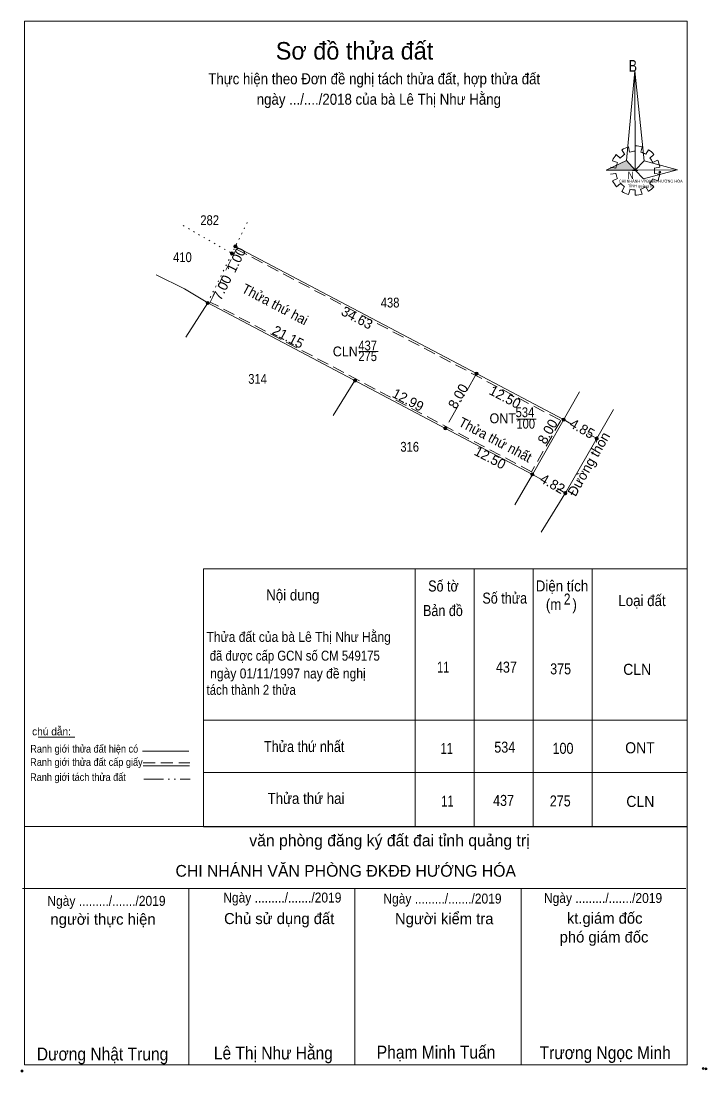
# Model space of a CAD drawing. Header units: metres. Extents: x 551246 to 551886, y 1841039 to 1841175.
# Drawn here: x 551528.1 to 551615.2, y 1841041.3 to 1841174.9 of the extents above; entities that cross this region are included whole.
import ezdxf
from ezdxf.enums import TextEntityAlignment as Align

# ---------------------------------------------------------------- set-up
doc = ezdxf.new("R2010")
doc.units = ezdxf.units.M
doc.header["$LTSCALE"] = 0.5
doc.header["$PDMODE"] = 32
doc.header["$PDSIZE"] = 0.25
for name, pattern in [('DASH_DOUBLE_DOT', [9.2, 5, -1.2, 0.3, -1.2, 0.3, -1.2]), ('DOTTED', [1.5, 0.3, -1.2]), ('MEDIUM_DASHED', [4.5, 3, -1.5])]:
    doc.linetypes.add(name, pattern=pattern)
for name, color, linetype, lineweight in [('1', 7, 'Continuous', 13), ('10', 7, 'Continuous', 13), ('17', 7, 'Continuous', 13), ('22', 7, 'Continuous', 13), ('23', 7, 'Continuous', 13), ('5', 7, 'Continuous', 13), ('6', 7, 'Continuous', 13), ('63', 7, 'Continuous', 13), ('7', 7, 'Continuous', 13)]:
    doc.layers.add(name, color=color, linetype=linetype, lineweight=lineweight)

msp = doc.modelspace()

# ---------------------------------------------------------------- hatches: boundary and pattern name
at = {"layer": '1'}
for points in [[(551602.39, 1841155.92), (551604.96, 1841157.17), (551606.06, 1841155.92)], [(551555.49, 1841146.24, 1), (551555.09, 1841146.24, 1)], [(551555.05, 1841145.34, 1), (551554.65, 1841145.34, 1)], [(551551.97, 1841139.05, 1), (551551.57, 1841139.05, 1)], [(551586.11, 1841130.06, 1), (551585.71, 1841130.06, 1)], [(551570.67, 1841129.17, 1), (551570.27, 1841129.17, 1)], [(551597.17, 1841124.22, 1), (551596.77, 1841124.22, 1)], [(551582.16, 1841123.1, 1), (551581.76, 1841123.1, 1)], [(551601.38, 1841121.81, 1), (551600.98, 1841121.81, 1)], [(551593.21, 1841117.26, 1), (551592.81, 1841117.26, 1)], [(551597.4, 1841114.88, 1), (551597, 1841114.88, 1)]]:
    msp.add_hatch(color=256, dxfattribs=at).paths.add_polyline_path(points)

# ---------------------------------------------------------------- linework, layer by layer
for p, q in [((551603.65, 1841157.9), (551604.16, 1841157.45)), ((551604.73, 1841157.94), (551604.36, 1841158.5)), ((551605.2, 1841158.88), (551605.36, 1841158.22)), ((551606.06, 1841158.33), (551606.08, 1841159.01)), ((551606.96, 1841158.88), (551606.79, 1841158.2)), ((551607.41, 1841157.94), (551607.77, 1841158.5)), ((551608.45, 1841157.9), (551607.94, 1841157.47)), ((551603.81, 1841156.88), (551603.2, 1841157.13)), ((551608.3, 1841156.9), (551608.92, 1841157.2)), ((551602.94, 1841156.3), (551603.61, 1841156.19)), ((551603.61, 1841155.51), (551602.94, 1841155.41)), ((551605.73, 1841155.9), (551606.39, 1841155.9)), ((551609.2, 1841156.3), (551608.51, 1841156.19)), ((551608.51, 1841155.51), (551609.2, 1841155.41)), ((551603.2, 1841154.58), (551603.81, 1841154.87)), ((551604.22, 1841154.24), (551603.69, 1841153.81)), ((551604.36, 1841153.23), (551604.71, 1841153.83)), ((551607.77, 1841153.23), (551607.41, 1841153.81)), ((551607.9, 1841154.24), (551608.45, 1841153.83)), ((551608.94, 1841154.55), (551608.26, 1841154.81)), ((551605.41, 1841153.51), (551605.2, 1841152.85)), ((551606.06, 1841152.74), (551606.06, 1841153.4)), ((551606.73, 1841153.51), (551606.94, 1841152.87)), ((551548.82, 1841140.84), (551551.77, 1841139.05)), ((551597.96, 1841123.66), (551596.97, 1841124.22)), ((551601.18, 1841121.81), (551600.05, 1841122.46)), ((551590.8, 1841113.37), (551593.01, 1841117.26)), ((551594.26, 1841116.55), (551593.01, 1841117.26)), ((551597.2, 1841114.88), (551596.2, 1841115.45)), ((551551.25, 1841105.27), (551612.68, 1841105.27)), ((551551.25, 1841105.27), (551551.25, 1841072.48)), ((551578.14, 1841105.27), (551578.14, 1841072.48)), ((551585.62, 1841105.27), (551585.62, 1841072.48)), ((551593.11, 1841105.27), (551593.11, 1841072.48)), ((551600.59, 1841105.27), (551600.59, 1841072.48)), ((551551.25, 1841086.03), (551612.68, 1841086.03)), ((551551.25, 1841079.35), (551612.72, 1841079.35)), ((551528.48, 1841072.49), (551612.68, 1841072.49)), ((551551.25, 1841072.48), (551612.68, 1841072.48)), ((551528.48, 1841071.76), (551528.48, 1841042.21))]:
    msp.add_line(p, q, dxfattribs=at)
at = {"layer": '1', "linetype": 'DOTTED'}
msp.add_line((551548.66, 1841148.87), (551554.85, 1841145.34), dxfattribs=at)
at = {"layer": '1'}
for points in [[(551606.02, 1841168.55), (551606.06, 1841155.92), (551604.96, 1841157.17)], [(551606.02, 1841168.55), (551606.06, 1841155.92), (551607.22, 1841157.09)], [(551602.39, 1841155.92), (551604.96, 1841157.17), (551606.06, 1841155.92)], [(551611.45, 1841155.96), (551606.06, 1841155.92), (551607.22, 1841157.09)], [(551611.41, 1841155.98), (551607.12, 1841154.83), (551606.06, 1841155.92)]]:
    msp.add_lwpolyline(points, close=True, dxfattribs=at)
at = {"layer": '1', "linetype": 'MEDIUM_DASHED'}
msp.add_lwpolyline([(551555.4, 1841145.9), (551596.62, 1841124.12), (551592.91, 1841117.59), (551552.1, 1841139.16)], close=True, dxfattribs=at)
at = {"layer": '1'}
msp.add_lwpolyline([(551555.29, 1841146.24), (551585.91, 1841130.06), (551596.96, 1841124.22)], dxfattribs=at)
for centre in [(551555.29, 1841146.24), (551554.85, 1841145.34), (551551.77, 1841139.05), (551585.91, 1841130.06), (551570.47, 1841129.17), (551596.97, 1841124.22), (551581.96, 1841123.1), (551601.18, 1841121.81), (551601.18, 1841121.81), (551593.01, 1841117.26), (551597.2, 1841114.88)]:
    msp.add_circle(centre, 0.2, dxfattribs=at)
for centre, major_axis, start_param, end_param in [((551606.0691, 1841155.8741), (3.1481, 0), 2.43958176, 2.72400246), ((551606.0691, 1841155.8741), (2.4672, 0), 2.13373541, 2.44496261), ((551606.0691, 1841155.8741), (3.1481, 0), 1.84955988, 2.13900916), ((551606.0691, 1841155.8741), (2.4672, 0), 1.56985589, 1.85611068), ((551606.0691, 1841155.8741), (3.1481, 0), 1.27924208, 1.56332225), ((551606.0691, 1841155.8741), (2.4672, 0), 1.00270906, 1.2755622), ((551606.0691, 1841155.8741), (3.1481, 0), 0.71056237, 0.99687234), ((551606.0691, 1841155.8741), (2.4672, 0), 2.72368549, 3.01515824), ((551606.0691, 1841155.8741), (2.4672, 0), 0.42678376, 0.70646463), ((551606.0691, 1841155.8741), (3.1481, 0), 0.1390515, 0.43393316), ((551606.0691, 1841155.8741), (2.4672, 0), 3.28229955, 3.56105054), ((551606.0691, 1841155.8741), (2.4672, 0), 6.13558388, 6.41618463), ((551606.0691, 1841155.8741), (3.1481, 0), 5.85230288, 6.13839648), ((551606.0691, 1841155.8741), (3.1481, 0), 3.56988637, 3.85691866), ((551606.0691, 1841155.8741), (2.4672, 0), 3.86077574, 4.13258255), ((551606.0691, 1841155.8741), (2.4672, 0), 4.99087134, 5.28933161), ((551606.0691, 1841155.8741), (3.1481, 0), 5.28561416, 5.56798705), ((551606.0691, 1841155.8741), (2.4672, 0), 5.56137327, 5.83951437), ((551606.0512, 1841155.8554), (3.1481, 0), 4.1470906, 4.43659307), ((551606.0691, 1841155.8741), (2.4672, 0), 4.43854677, 4.71314001), ((551606.0691, 1841155.8741), (3.1481, 0), 4.71301008, 4.99761054)]:
    msp.add_ellipse(centre, major_axis=major_axis, ratio=0.995001, start_param=start_param, end_param=end_param, dxfattribs=at)
msp.add_point((551609.2, 1841155.66), dxfattribs=at)
at = {"layer": '10', "linetype": 'DOTTED'}
msp.add_line((551551.77, 1841139.05), (551556.91, 1841149.54), dxfattribs=at)
at = {"layer": '10'}
for p, q in [((551549, 1841134.68), (551551.77, 1841139.05)), ((551567.72, 1841124.74), (551570.47, 1841129.17)), ((551593.01, 1841117.26), (551598.98, 1841127.75))]:
    msp.add_line(p, q, dxfattribs=at)
for points in [[(551545.22, 1841142.61), (551548.82, 1841140.84), (551551.77, 1841139.05)], [(551551.77, 1841139.05), (551581.96, 1841123.1), (551593.01, 1841117.25)]]:
    msp.add_lwpolyline(points, dxfattribs=at)
at = {"layer": '17'}
msp.add_line((551530.22, 1841083.88), (551534.87, 1841083.88), dxfattribs=at)
at = {"layer": '22', "linetype": 'DASH_DOUBLE_DOT'}
msp.add_line((551585.91, 1841130.06), (551581.96, 1841123.1), dxfattribs=at)
at = {"layer": '23'}
msp.add_lwpolyline([(551594.13, 1841109.92), (551597.35, 1841115.11), (551603.3, 1841125.52)], dxfattribs=at)
at = {"layer": '5'}
for p, q in [((551528.25, 1841064.64), (551612.48, 1841064.64)), ((551528.25, 1841064.64), (551612.48, 1841064.64)), ((551528.48, 1841064.64), (551570.46, 1841064.64)), ((551549.35, 1841042.21), (551549.35, 1841064.64)), ((551570.46, 1841042.21), (551570.46, 1841064.64)), ((551591.57, 1841042.21), (551591.57, 1841064.64)), ((551612.68, 1841042.21), (551528.48, 1841042.21))]:
    msp.add_line(p, q, dxfattribs=at)
msp.add_lwpolyline([(551528.48, 1841174.88), (551612.68, 1841174.88), (551612.68, 1841042.21), (551528.48, 1841042.21)], close=True, dxfattribs=at)
for p in [(551528.18, 1841041.43), (551614.69, 1841041.74), (551615.06, 1841041.7)]:
    msp.add_point(p, dxfattribs=at)
at = {"layer": '6'}
for p, q in [((551543.48, 1841082.09), (551549.35, 1841082.09)), ((551543.58, 1841080.21), (551549.44, 1841080.21))]:
    msp.add_line(p, q, dxfattribs=at)
at = {"layer": '6', "linetype": 'MEDIUM_DASHED'}
msp.add_line((551543.58, 1841080.6), (551549.49, 1841080.6), dxfattribs=at)
at = {"layer": '63'}
for p, q in [((551570.95, 1841132.87), (551573.41, 1841132.87)), ((551590.98, 1841124.29), (551593.51, 1841124.29))]:
    msp.add_line(p, q, dxfattribs=at)
at = {"layer": '63', "linetype": 'DASH_DOUBLE_DOT'}
msp.add_line((551543.66, 1841078.52), (551549.56, 1841078.52), dxfattribs=at)

# ---------------------------------------------------------------- texts
at = {"layer": '1'}
msp.add_text('Sơ đồ thửa đất', height=2.227, dxfattribs=at).set_placement((551570.415, 1841169.98), align=Align.CENTER)
for s, height, width, p in [('B', 1.482, 0.8, (551605.24, 1841168.44)), ('N', 0.9265, 0.9, (551605.09, 1841154.82)), ('CHI NHÁNH VPĐKĐĐ-HƯỚNG HÓA', 0.3506, 0.95, (551604.01, 1841154.35)), ('TỈNH quảng trị', 0.3508, 1.05, (551605.14, 1841153.74))]:
    msp.add_text(s, height=height, dxfattribs=dict(at, width=width)).set_placement(p)
for s, width, p in [('282', 0.85, (551552.015, 1841148.94)), ('410', 0.85, (551548.56, 1841144.24)), ('438', 0.85, (551574.935, 1841138.47)), ('437', 0.85, (551572.085, 1841133.01)), ('CLN', 0.95, (551569.245, 1841132.26)), ('275', 0.85, (551572.085, 1841131.66)), ('314', 0.85, (551558.1, 1841128.77)), ('534', 0.85, (551592.06, 1841124.53)), ('ONT', 0.95, (551589.24, 1841123.76)), ('100', 0.85, (551592.16, 1841123.07)), ('316', 0.85, (551577.425, 1841120.14))]:
    msp.add_text(s, height=1.25, dxfattribs=dict(at, width=width)).set_placement(p, align=Align.CENTER)
for s, rotation, p in [('4.85', 330.211, (551599.0295, 1841122.5359)), ('4.82', 330.403, (551595.2663, 1841115.523))]:
    msp.add_text(s, height=1.25, rotation=rotation, dxfattribs=at).set_placement(p, align=Align.CENTER)
for s, p in [('văn phòng đăng ký đất đai tỉnh quảng trị', (551592.66, 1841069.99)), ('CHI NHÁNH VĂN PHÒNG ĐKĐĐ HƯỚNG HÓA', (551590.92, 1841066.12))]:
    msp.add_text(s, height=1.497, dxfattribs=at).set_placement(p, align=Align.RIGHT)
at = {"layer": '5', "width": 0.9}
for s, height, p in [('Ngày ........./......./2019', 1.268, (551538.905, 1841062.42)), ('Ngày ........./......./2019', 1.268, (551561.245, 1841062.84)), ('Ngày ........./......./2019', 1.268, (551581.585, 1841062.71)), ('Ngày ........./......./2019', 1.268, (551601.985, 1841062.78)), ('Dương Nhật Trung', 1.644, (551538.41, 1841042.77)), ('Lê Thị Như Hằng', 1.636, (551560.105, 1841042.9)), ('Phạm Minh Tuấn', 1.644, (551580.775, 1841043)), ('Trương Ngọc Minh', 1.64, (551602.26, 1841042.94))]:
    msp.add_text(s, height=height, dxfattribs=at).set_placement(p, align=Align.CENTER)
at = {"layer": '5'}
for s, p in [('Chủ sử dụng đất', (551560.845, 1841060.1)), ('Người kiểm tra', (551581.81, 1841060.09)), ('kt.giám đốc', (551602.195, 1841060.15)), ('người thực hiện', (551538.47, 1841060.02)), ('phó giám đốc', (551602.11, 1841057.76))]:
    msp.add_text(s, height=1.405, dxfattribs=at).set_placement(p, align=Align.CENTER)
at = {"layer": '6'}
for s, height, width, p in [('Số tờ', 1.403, 0.85, (551579.77, 1841102.37)), ('Diện tích', 1.403, 0.9, (551593.44, 1841102.38)), ('Nội dung', 1.403, 0.9, (551559.2, 1841101.23)), ('Số thửa', 1.403, 0.85, (551586.66, 1841100.83)), ('2', 1.403, 0.8, (551597.01, 1841100.71)), ('Loại đất', 1.403, 0.9, (551603.93, 1841100.52)), ('Bản đồ', 1.403, 0.85, (551579.12, 1841099.25)), ('(m   )', 1.403, 0.9, (551594.72, 1841100.04)), ('Thửa đất của bà Lê Thị Như Hằng', 1.272, 0.9, (551551.62, 1841095.97)), (' đã được cấp GCN số CM 549175', 1.272, 0.85, (551551.62, 1841093.58)), (' ngày 01/11/1997 nay đề nghị', 1.272, 0.9, (551551.66, 1841091.32)), ('11', 1.401, 0.75, (551580.9, 1841092.06)), ('437', 1.401, 0.85, (551588.38, 1841092.06)), ('375', 1.401, 0.85, (551595.27, 1841091.84)), ('CLN', 1.403, 0.95, (551604.54, 1841091.78)), ('tách thành 2 thửa', 1.272, 0.85, (551551.62, 1841089.24)), ('Ranh giới thửa đất hiện có ', 0.9623, 0.9, (551529.23, 1841081.9)), ('Thửa thứ nhất', 1.403, 0.85, (551558.92, 1841081.97)), ('11', 1.401, 0.75, (551581.35, 1841081.73)), ('534', 1.401, 0.85, (551588.17, 1841081.89)), ('100', 1.401, 0.85, (551595.57, 1841081.74)), ('ONT', 1.401, 0.95, (551604.8, 1841081.81)), ('Ranh giới thửa đất cấp giấy', 0.9623, 0.9, (551529.22, 1841080.21)), ('Ranh giới tách thửa đất', 0.9623, 0.9, (551529.21, 1841078.3)), ('Thửa thứ hai', 1.403, 0.9, (551559.37, 1841075.38)), ('11', 1.401, 0.75, (551581.44, 1841075.03)), ('437', 1.401, 0.85, (551588.02, 1841075.12)), ('275', 1.401, 0.85, (551595.22, 1841075.05)), ('CLN', 1.403, 0.95, (551604.94, 1841074.99))]:
    msp.add_text(s, height=height, dxfattribs=dict(at, width=width)).set_placement(p)
msp.add_text('chú dẫn:', height=0.9623, dxfattribs=at).set_placement((551529.46, 1841084.1))
at = {"layer": '63'}
for s, rotation, p in [('1.00', 63.947, (551555.9407, 1841144.2355)), ('7.00', 63.911, (551554.1517, 1841140.7252)), ('34.63', 332.147, (551570.448, 1841136.6129)), ('21.15', 332.151, (551561.698, 1841134.1778)), ('8.00', 60.424, (551584.1163, 1841126.8865)), ('8.00', 60.424, (551584.1163, 1841126.8865)), ('12.50', 332.143, (551589.248, 1841126.5369)), ('12.99', 332.153, (551576.9281, 1841126.1726)), ('8.00', 60.424, (551595.4863, 1841122.3965)), ('Đường thôn', 60.424, (551600.7094, 1841118.2615)), ('12.50', 332.143, (551587.348, 1841118.8269))]:
    msp.add_text(s, height=1.25, rotation=rotation, dxfattribs=at).set_placement(p, align=Align.CENTER)
at = {"layer": '63', "width": 0.95}
for s, rotation, p in [('Thửa thứ hai', 332.151, (551560.033, 1841138.3126)), ('Thửa thứ nhất', 332.143, (551588.013, 1841121.1111))]:
    msp.add_text(s, height=1.25, rotation=rotation, dxfattribs=at).set_placement(p, align=Align.CENTER)
at = {"layer": '7', "width": 0.9}
for s, p in [('Thực hiện theo Đơn đề nghị tách thửa đất, hợp thửa đất ', (551573.15, 1841166.84)), ('ngày .../..../2018 của bà Lê Thị Như Hằng', (551573.505, 1841164.24))]:
    msp.add_text(s, height=1.401, dxfattribs=at).set_placement(p, align=Align.CENTER)

doc.saveas('drawing.dxf')
